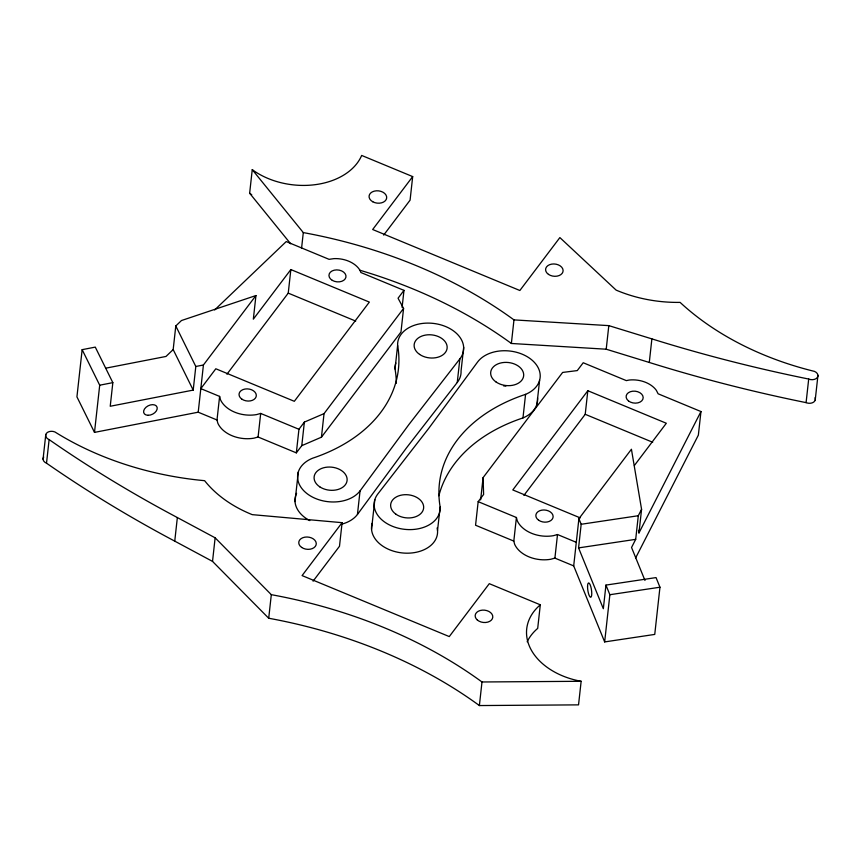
<?xml version="1.0" encoding="UTF-8"?>
<svg xmlns="http://www.w3.org/2000/svg" width="861" height="861" viewBox="0 0 861 861"><rect width="100%" height="100%" fill="white"/><g stroke="black" fill="none" stroke-linecap="round" stroke-linejoin="round"><path stroke-width="1.29" d="M43.05 459.225L45.784 434.493M342.097 522.67L302.082 575.589L449.27 636.58L489.285 583.672L540.299 604.809A66.351 46.343 6.3 0 0 581.143 681.288L578.538 704.868L479.383 705.557A410.363 286.605 6.3 0 0 268.707 618.241L212.527 561.394L174.751 541.139A1134.852 792.594 6.3 0 1 46.516 463.186L49.12 439.605A6.393 4.466 6.3 0 1 46.343 433.427A6.393 4.466 6.3 0 1 54.91 431.953A259.236 181.058 6.3 0 0 204.627 480.686A112.877 78.835 6.3 0 0 252.219 514.641L342.097 522.67L339.492 546.251L313.081 581.175M296.335 452.864L298.939 429.284L260.689 413.431L256.513 414.604A28.714 20.051 6.3 0 1 220.448 399.655L219.609 396.404L200.817 388.623L215.82 368.777L294.322 401.301L369.347 302.093L290.846 269.558L253.338 319.162L255.943 295.549L181.456 320.54L175.795 325.953L195.813 366.485L193.208 390.098L110.23 406.263L112.834 382.639L95.28 347.112L82.15 349.663L76.93 396.867L94.495 432.394L198.213 412.193L217.004 419.985L217.844 423.235A28.714 20.051 6.3 0 0 253.909 438.174L258.096 437.011L296.335 452.864L301.78 445.664L321.433 437.194L400.978 332.002L403.572 308.432L398.051 298.218L403.981 290.372L360.856 272.506L360.027 270.386A24.603 17.188 6.3 0 0 333.993 258.634L329.063 259.333L286.229 241.575L214.647 309.971M94.495 432.394L99.704 385.201L82.15 349.663M193.208 390.098L173.179 349.577L175.795 325.953M174.751 541.139L177.355 517.558A1134.852 792.594 6.3 0 1 49.12 439.605M198.213 412.193L203.422 364.999L255.943 295.549M217.004 419.985L219.609 396.404M290.652 243.781L249.647 193.23L252.251 169.649A66.351 46.343 6.3 0 0 361.674 155.443L412.688 176.591L410.084 200.161L383.683 235.096M212.527 561.394L215.132 537.813L177.355 517.558M258.096 437.011L260.689 413.431M226.927 374.212L288.241 293.127L290.846 269.558M301.565 248.302L303.298 232.588L252.251 169.649M268.707 618.241L271.312 594.671L215.132 537.813M295.011 501.619L298.293 472.043M301.78 445.664L304.374 422.094L324.037 413.624L403.572 308.432M321.433 437.194L324.037 413.624M341.666 524.177A33.148 23.15 6.3 0 0 357.444 514.469L360.049 490.888L408.953 424.473L459.86 358.886A33.148 23.15 6.3 0 0 438.001 324.166A33.148 23.15 6.3 0 0 397.631 345.412A168.078 117.387 6.3 0 1 312.618 458.203A33.148 23.15 6.3 0 0 308.496 494.698A33.148 23.15 6.3 0 0 360.049 490.888M371.543 529.257L374.826 499.671M396.318 383.274A168.078 117.387 6.3 0 0 395.027 368.982L397.631 345.412M402.098 307.409L403.981 290.372M372.221 523.251A33.148 23.15 6.3 0 0 401.947 552.902A33.148 23.15 6.3 0 0 437.539 530.537L440.143 506.957A168.078 117.387 6.3 0 1 525.576 394.349A33.148 23.15 6.3 0 0 528.923 357.767A33.148 23.15 6.3 0 0 477.521 362.115L428.617 428.53L377.71 494.117A33.148 23.15 6.3 0 0 400.268 528.643A33.148 23.15 6.3 0 0 440.143 506.957M357.444 514.469L406.349 448.054L457.256 382.467L459.86 358.886M463.67 347.381L461.065 370.962A33.148 23.15 6.3 0 1 457.256 382.467M483.086 477.629L483.613 494.462L478.167 501.651L475.563 525.232L513.813 541.085L514.663 544.335A28.714 20.051 6.3 0 0 550.717 559.273L554.904 558.111L573.695 565.892L604.659 641.919L654.747 634.417L659.957 587.224L656.039 577.591L605.95 585.093L603.335 608.716L578.57 547.897L581.175 524.274L578.904 518.699L631.425 449.248L641.574 509.325L638.97 532.937L700.962 411.547L658.116 393.789L656.34 390.324A24.603 17.188 6.3 0 0 629.208 380.035L626.324 380.616L583.209 362.75L577.279 370.585L562.631 372.436L483.086 477.629L480.632 499.897M815.044 397.76A6.393 4.466 6.3 0 1 813.118 402.442A6.393 4.466 6.3 0 1 806.09 402.625A1134.852 792.594 6.3 0 1 649.291 362.459L606.209 349.211L511.369 343.474L513.974 319.894A410.363 286.605 6.3 0 0 303.298 232.588M479.383 705.557L481.988 681.977A410.363 286.605 6.3 0 0 271.312 594.671M438.873 495.764A168.078 117.387 6.3 0 1 522.971 417.929L525.576 394.349M513.813 541.085L516.417 517.504L478.167 501.651M536.995 403.917L539.599 380.347M540.299 604.809L537.694 628.39A66.351 46.343 6.3 0 0 527.169 641.789M554.904 558.111L557.508 534.53L576.3 542.322M523.908 495.387L585.222 414.302L587.826 390.722L666.328 423.257L634.396 465.478M573.695 565.892L578.904 518.699M606.209 349.211L608.813 325.63L513.974 319.894M604.659 641.919L609.868 594.714L605.95 585.093M649.291 362.459L651.885 338.879L608.813 325.63M644.975 580.454L631.543 547.478L635.698 539.341L638.302 515.728L641.574 509.325M700.962 411.547L698.357 435.128L635.644 557.939M806.09 402.625L808.694 379.044A6.393 4.466 6.3 0 0 817.261 377.57A6.393 4.466 6.3 0 0 814.484 371.392A259.236 181.058 6.3 0 1 680.093 302.383A112.877 78.835 6.3 0 1 616.11 290.103L559.876 237.582L519.861 290.501L372.673 229.51L412.688 176.591M815.216 400.085L817.95 375.342M298.939 429.284L304.374 422.094M587.826 390.722L512.801 489.941L580.26 517.902M173.179 349.577L165.99 356.454L105.763 368.174M557.508 534.53L553.322 535.703A28.714 20.051 6.3 0 1 517.257 520.754L516.417 517.504M99.704 385.201L112.834 382.639M195.813 366.485L203.422 364.999M581.175 524.274L638.302 515.728M578.57 547.897L635.698 539.341M609.868 594.714L659.957 587.224M481.988 681.977L581.143 681.288M585.222 414.302L652.681 442.263M288.241 293.127L355.701 321.088M638.528 530.322L638.97 532.937M359.995 270.279A410.363 286.605 6.3 0 1 511.369 343.474M251.724 194.694A66.351 46.343 6.3 0 1 249.647 193.23M808.694 379.044A1134.852 792.594 6.3 0 1 651.885 338.879M46.516 463.186A6.393 4.466 6.3 0 1 43.739 456.997M437.539 530.537A168.078 117.387 6.3 0 1 437.13 527.944M537.544 397.9A33.148 23.15 6.3 0 1 522.971 417.929M503.717 385.965A16.574 11.57 6.3 0 1 505.87 386.105M395.027 368.982A33.148 23.15 6.3 0 1 395.834 362.998M309.809 520.614A33.148 23.15 6.3 0 1 296.582 493.321M332.26 280.342A8.556 5.973 6.3 0 0 345.928 277.177A8.556 5.973 6.3 0 0 334.251 270.171A8.556 5.973 6.3 0 0 332.26 280.342M241.887 399.16A8.675 6.059 6.3 0 0 256.126 396.717A8.675 6.059 6.3 0 0 244.998 389.043A8.675 6.059 6.3 0 0 241.887 399.16M148.103 415.293A7.243 4.736 -26.3 0 0 157.132 407.361A7.243 4.736 -26.3 0 0 146.004 407.264A7.243 4.736 -26.3 0 0 148.103 415.293M548.479 274.379A8.793 6.145 6.3 0 0 562.922 271.893A8.793 6.145 6.3 0 0 551.632 264.123A8.793 6.145 6.3 0 0 548.479 274.379M372.791 201.775A8.847 6.178 6.3 0 0 386.664 198.052A8.847 6.178 6.3 0 0 374.18 191.164A8.847 6.178 6.3 0 0 372.791 201.775M301.641 547.424A8.793 6.145 6.3 0 0 316.084 544.938A8.793 6.145 6.3 0 0 304.805 537.167A8.793 6.145 6.3 0 0 301.641 547.424M477.338 620.017A8.847 6.178 6.3 0 0 492.331 618.779A8.847 6.178 6.3 0 0 482.268 610.137A8.847 6.178 6.3 0 0 477.338 620.017M628.487 400.935A8.556 5.973 6.3 0 0 642.833 399.289A8.556 5.973 6.3 0 0 632.62 391.206A8.556 5.973 6.3 0 0 628.487 400.935M538.695 520.259A8.675 6.059 6.3 0 0 552.945 517.816A8.675 6.059 6.3 0 0 541.817 510.142A8.675 6.059 6.3 0 0 538.695 520.259M587.546 586.61A7.243 1.84 81.5 0 0 590.689 597.265A7.243 1.84 81.5 0 0 590.732 586.406A7.243 1.84 81.5 0 0 587.546 586.61M395.877 514.168A16.574 11.57 6.3 0 0 423.246 509.841A16.574 11.57 6.3 0 0 402.324 494.946A16.574 11.57 6.3 0 0 395.877 514.168M496.119 382.026A16.574 11.57 6.3 0 0 523.337 377.355A16.574 11.57 6.3 0 0 502.081 362.696A16.574 11.57 6.3 0 0 496.119 382.026M319.775 486.842A16.574 11.57 6.3 0 0 346.832 481.816A16.574 11.57 6.3 0 0 325.232 467.405A16.574 11.57 6.3 0 0 319.775 486.842M419.587 354.398A16.574 11.57 6.3 0 0 446.805 349.717A16.574 11.57 6.3 0 0 425.549 335.069A16.574 11.57 6.3 0 0 419.587 354.398"/></g></svg>
